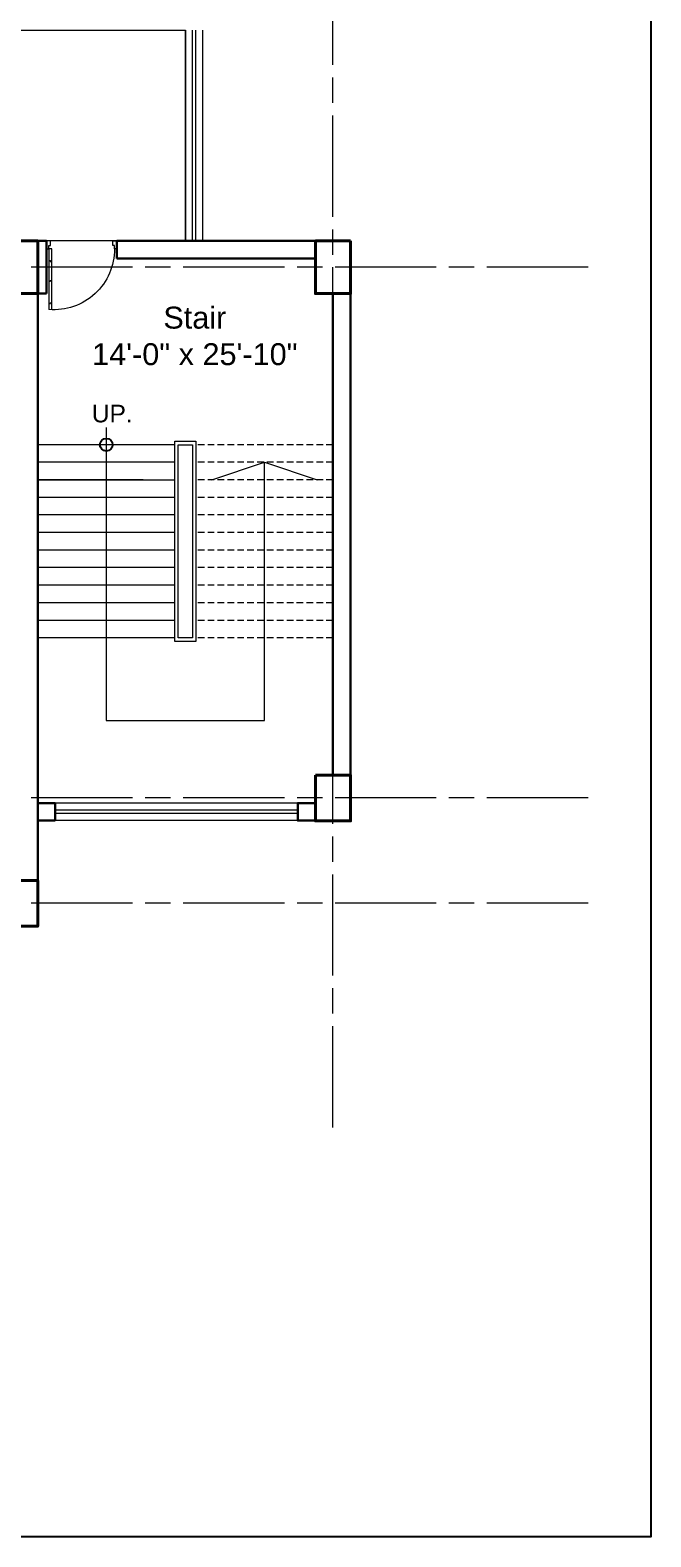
# Model space of a CAD drawing. Header units: inches. Extents: x -12 to 20935469, y -1604 to 24729220.
# Drawn here: x 20833882 to 20834235, y 24710015 to 24710873 of the extents above; entities that cross this region are included whole.
import ezdxf

# ---------------------------------------------------------------- set-up
doc = ezdxf.new("R2010")
doc.units = ezdxf.units.IN
doc.header["$LTSCALE"] = 0.03
doc.header["$MEASUREMENT"] = 0
for name, pattern in [('ACAD_ISO03W100', [30, 12, -18]), ('ACAD_ISO08W100', [36, 24, -3, 6, -3]), ('DASHED2', [0.375, 0.25, -0.125])]:
    doc.linetypes.add(name, pattern=pattern)
for name, color, linetype, lineweight in [('column', 1, 'Continuous', 40), ('Door', 7, 'Continuous', 18), ('Gas', 21, 'Continuous', 5), ('Grid Line', 252, 'Continuous', 18), ('Hatch', 253, 'Continuous', 15), ('Main Wall', 7, 'Continuous', 30), ('RAIL', 23, 'Continuous', 13), ('STAIR', 46, 'Continuous', 15), ('wind.', 150, 'Continuous', 20)]:
    doc.layers.add(name, color=color, linetype=linetype, lineweight=lineweight)
doc.layers.add('TEXT', color=7, linetype='Continuous')
doc.styles.add('2', font='swisscl.ttf')

# ---------------------------------------------------------------- blocks, each defined once
blk = doc.blocks.new('fff')
at = {"layer": 'Grid Line', "color": 252, "linetype": 'ACAD_ISO08W100', "lineweight": 9, "ltscale": 80, "true_color": 0x939598}
for p, q in [((20832951.75, 24723521.1), (20832951.75, 24724698.78)), ((20833096.95, 24724010.75), (20830726.15, 24724010.75)), ((20833096.95, 24723708.72), (20830726.15, 24723708.72)), ((20833096.95, 24723648.75), (20830726.15, 24723648.75))]:
    blk.add_line(p, q, dxfattribs=at)
blk = doc.blocks.new('Door_45')
at = {"layer": 'Door'}
for p, q in [((1.5, 4.97), (1.5, 43.97)), ((1.5, 40.03), (2.25, 40.03)), ((2.25, 40.03), (2.25, 39.53)), ((2.25, 39.53), (2.75, 39.53)), ((2.75, 39.53), (2.75, 40.03)), ((2.75, 40.03), (3.5, 40.03)), ((3.5, 44.03), (3.5, 4.97)), ((1.5, 25.77), (2.25, 25.77)), ((2.25, 25.77), (2.25, 25.27)), ((2.25, 25.27), (2.75, 25.27)), ((2.75, 25.77), (3.5, 25.77)), ((2.75, 25.27), (2.75, 25.77)), ((1.5, 12.57), (2.25, 12.57)), ((2.25, 12.57), (2.25, 13.07)), ((2.25, 13.07), (2.75, 13.07)), ((2.75, 13.07), (2.75, 12.57)), ((2.75, 12.57), (3.5, 12.57)), ((0, -0.03), (0, 4.97)), ((0, 4.97), (1.5, 4.97)), ((3.5, 4.97), (1.5, 4.97)), ((1.5, 4.97), (1.5, 2.97)), ((1.5, 2.97), (2.5, 2.97)), ((2.5, 2.97), (2.5, -0.03)), ((42.5, 3), (42.5, -0.03)), ((43.5, 3), (42.5, 3)), ((45, 5), (43.5, 5)), ((43.5, 5), (43.5, 3)), ((45, -0.03), (45, 5)), ((2.5, -0.03), (0, -0.03)), ((42.5, -0.03), (45, -0.03))]:
    blk.add_line(p, q, dxfattribs=at)
blk.add_arc((4.66, 5.26), 38.84, 359.62325, 94.66847, dxfattribs=at)

msp = doc.modelspace()

# ---------------------------------------------------------------- linework, layer by layer
at = {"linetype": 'ACAD_ISO03W100', "ltscale": 20}
msp.add_line((20833590.89, 24710362.86), (20833885.89, 24710362.86), dxfattribs=at)
msp.add_circle((20833924.89, 24710636.98), 3.61)
at = {"layer": 'column', "lineweight": 40, "ltscale": 20}
for points in [[(20833885.89, 24710753), (20833865.89, 24710753), (20833865.89, 24710723), (20833885.89, 24710723)], [(20834063.86, 24710753), (20834043.86, 24710753), (20834043.86, 24710723), (20834063.86, 24710723)], [(20834043.86, 24710448.81), (20834063.86, 24710448.81), (20834063.86, 24710422.81), (20834043.86, 24710422.81)], [(20833865.89, 24710388.84), (20833885.89, 24710388.84), (20833885.89, 24710362.84), (20833865.89, 24710362.84)]]:
    msp.add_lwpolyline(points, close=True, dxfattribs=at)
at = {"layer": 'Defpoints'}
msp.add_lwpolyline([(20831795.86, 24711473.75), (20834234.73, 24711473.75), (20834234.73, 24710015.22), (20831795.86, 24710015.22)], close=True, dxfattribs=at)
at = {"layer": 'Gas', "color": 0, "lineweight": 5}
for points in [[(20833963.87, 24710638.98), (20833975.87, 24710638.98), (20833975.87, 24710524.98), (20833963.87, 24710524.98)], [(20833965.87, 24710636.98), (20833973.87, 24710636.98), (20833973.87, 24710526.98), (20833965.87, 24710526.98)]]:
    msp.add_lwpolyline(points, close=True, dxfattribs=at)
at = {"layer": 'Hatch', "lineweight": 0}
msp.add_lwpolyline([(20832134.39, 24710873.16), (20832956.34, 24710873.16), (20832956.34, 24711188.05), (20833135.89, 24711187.87), (20833135.89, 24710873.02), (20833969.89, 24710872.98), (20833969.89, 24710753), (20833865.89, 24710753), (20833590.89, 24710753), (20833275.89, 24710752.86), (20833275.89, 24710611.85), (20832956.34, 24710611.85), (20832956.34, 24710753), (20832134.39, 24710752.82)], close=True, dxfattribs=at)
at = {"layer": 'Main Wall', "lineweight": 30}
for p, q in [((20833890.89, 24710752.97), (20833885.89, 24710752.97)), ((20833890.89, 24710722.97), (20833890.89, 24710752.97)), ((20833930.89, 24710753), (20834043.86, 24710753)), ((20833930.89, 24710753), (20833930.89, 24710743)), ((20833930.89, 24710743), (20834043.86, 24710743)), ((20833885.89, 24710722.97), (20833890.89, 24710722.97)), ((20833885.89, 24710388.84), (20833885.89, 24710722.84)), ((20834053.86, 24710722.82), (20834053.86, 24710448.81)), ((20834063.86, 24710722.82), (20834063.86, 24710448.81)), ((20833895.89, 24710432.96), (20833895.89, 24710422.96))]:
    msp.add_line(p, q, dxfattribs=at)
for points in [[(20833895.89, 24710422.96), (20833885.89, 24710422.96), (20833885.89, 24710432.96), (20833895.89, 24710432.96)], [(20834043.84, 24710422.96), (20834033.84, 24710422.96), (20834033.84, 24710432.96), (20834043.84, 24710432.96)]]:
    msp.add_lwpolyline(points, dxfattribs=at)
at = {"layer": 'RAIL', "lineweight": 9}
for p, q in [((20833924.89, 24710646.7), (20833924.89, 24710479.98)), ((20833984.87, 24710616.98), (20834014.87, 24710626.98)), ((20834014.87, 24710479.98), (20834014.87, 24710626.98)), ((20834014.87, 24710626.98), (20834044.87, 24710616.98)), ((20833885.87, 24710616.98), (20833963.87, 24710616.98)), ((20833924.89, 24710479.98), (20834014.87, 24710479.98))]:
    msp.add_line(p, q, dxfattribs=at)
at = {"layer": 'STAIR', "color": 32, "lineweight": 5}
for p, q in [((20833963.87, 24710636.98), (20833885.87, 24710636.98)), ((20833963.87, 24710626.98), (20833885.87, 24710626.98)), ((20833945.87, 24710616.98), (20833885.87, 24710616.98)), ((20833963.87, 24710606.98), (20833885.87, 24710606.98)), ((20833963.87, 24710596.98), (20833885.87, 24710596.98)), ((20833963.87, 24710586.98), (20833885.87, 24710586.98)), ((20833963.87, 24710576.98), (20833885.87, 24710576.98)), ((20833963.87, 24710566.98), (20833885.87, 24710566.98)), ((20833963.87, 24710556.98), (20833885.87, 24710556.98)), ((20833963.87, 24710546.98), (20833885.87, 24710546.98)), ((20833963.87, 24710536.98), (20833885.87, 24710536.98)), ((20833963.87, 24710526.98), (20833885.87, 24710526.98))]:
    msp.add_line(p, q, dxfattribs=at)
at = {"layer": 'STAIR', "color": 32, "linetype": 'DASHED2', "lineweight": 5, "ltscale": 500}
for p, q in [((20834053.84, 24710636.98), (20833975.87, 24710636.98)), ((20834053.84, 24710626.98), (20833975.87, 24710626.98)), ((20834053.84, 24710616.98), (20833975.87, 24710616.98)), ((20834053.84, 24710606.98), (20833975.87, 24710606.98)), ((20834053.84, 24710596.98), (20833975.87, 24710596.98)), ((20834053.84, 24710586.98), (20833975.87, 24710586.98)), ((20834053.84, 24710576.98), (20833975.87, 24710576.98)), ((20834053.84, 24710566.98), (20833975.87, 24710566.98)), ((20834053.84, 24710556.98), (20833975.87, 24710556.98)), ((20834053.84, 24710546.98), (20833975.87, 24710546.98)), ((20834053.84, 24710536.98), (20833975.87, 24710536.98)), ((20834053.84, 24710526.98), (20833975.87, 24710526.98))]:
    msp.add_line(p, q, dxfattribs=at)
at = {"layer": 'wind.'}
for p, q in [((20833969.89, 24710753), (20833969.89, 24710872.98)), ((20833973.89, 24710753), (20833973.89, 24710872.98)), ((20833975.89, 24710753), (20833975.89, 24710872.98)), ((20833979.89, 24710753), (20833979.89, 24710872.98))]:
    msp.add_line(p, q, dxfattribs=at)
at = {"layer": 'wind.', "lineweight": 5}
for p, q in [((20834033.84, 24710432.96), (20833895.89, 24710432.96)), ((20834033.84, 24710428.96), (20833895.89, 24710428.96)), ((20834033.84, 24710426.96), (20833895.89, 24710426.96)), ((20834033.84, 24710422.96), (20833895.89, 24710422.96))]:
    msp.add_line(p, q, dxfattribs=at)

# ---------------------------------------------------------------- block references
at = {"layer": 'Door', "color": 250, "ltscale": 20, "xscale": -0.8888888888759539, "yscale": 0.8888888888759539, "zscale": 0.8888888888759539, "rotation": 180}
msp.add_blockref('Door_45', (20833890.89, 24710752.97), dxfattribs=at)
at = {"layer": 'wind.', "lineweight": 5}
msp.add_blockref('fff', (1102.11, -13272.74), dxfattribs=at)

# ---------------------------------------------------------------- texts
at = {"layer": 'TEXT', "color": 30, "lineweight": 5, "ltscale": 20, "attachment_point": 2, "style": '2'}
for s, width, gutter_width, insert, char_height in [('\\pxsm1,t7;{\\fArial|b0|i0|c0|p34;\\C0;Stair\\P\\ptz;14\'-0" x 25\'-10"  }', 178.7953, 0.282, (20833975.28, 24710715.55), 12.4758), ('{\\fArial|b0|i0|c0|p34;\\C0;UP.}', 104.7597, 0.5, (20833928.3, 24710659.71), 10)]:
    msp.add_mtext_dynamic_manual_height_columns(s, width=width, gutter_width=gutter_width, heights=[0], dxfattribs=dict(at, insert=insert, char_height=char_height))

doc.saveas('drawing.dxf')
